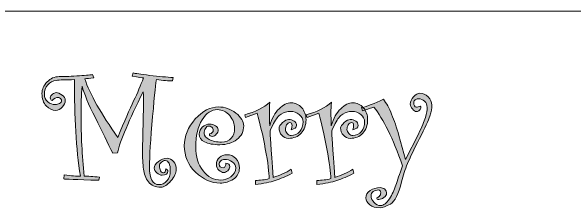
# Model space of a CAD drawing. Header units: inches. Extents: x 10.2 to 21.4, y -9 to 4.2.
# Drawn here: x 13.29 to 16.423, y 3.054 to 4.17 of the extents above; entities that cross this region are included whole.
import ezdxf

# ---------------------------------------------------------------- set-up
doc = ezdxf.new("R2010")
doc.units = ezdxf.units.IN
doc.header["$MEASUREMENT"] = 0
doc.layers.add('Ebene 1', color=7, linetype='Continuous')
doc.layers.add('Ebene 2', color=7, linetype='Continuous')

# ---------------------------------------------------------------- blocks, each defined once
blk = doc.blocks.new('block 4')
at = {"layer": 'Ebene 2', "true_color": 0xffffff}
h = blk.add_hatch(color=7, dxfattribs=at)
h.dxf.hatch_style = 2
edge = h.paths.add_edge_path()
edge.add_spline(control_points=[(14.1484, 3.2934), (14.1562, 3.2907), (14.1602, 3.2861), (14.1602, 3.2798), (14.1602, 3.265), (14.1498, 3.2577), (14.129, 3.2577), (14.1196, 3.2577), (14.11, 3.2619), (14.1, 3.2703), (14.0901, 3.2788), (14.0851, 3.2875), (14.0851, 3.2965), (14.0851, 3.3098), (14.0926, 3.3223), (14.1077, 3.3341), (14.1228, 3.3458), (14.1391, 3.3517), (14.1565, 3.3517), (14.1698, 3.3517), (14.1816, 3.3459), (14.192, 3.3343), (14.2024, 3.3227), (14.2076, 3.3078), (14.2076, 3.2898), (14.2076, 3.2699), (14.1975, 3.2485), (14.1773, 3.2256), (14.1571, 3.2027), (14.1388, 3.1912), (14.1222, 3.1912), (14.0905, 3.1912), (14.0672, 3.2011), (14.0523, 3.2208), (14.0374, 3.2405), (14.0282, 3.2642), (14.0247, 3.2918), (14.0213, 3.3194), (14.0195, 3.3552), (14.0195, 3.3992), (14.0195, 3.3992), (14.0254, 3.6456), (14.0254, 3.6456), (14.0254, 3.6703), (14.0247, 3.6958), (14.0232, 3.722), (13.9439, 3.5641), (13.8961, 3.4504), (13.8798, 3.3811), (13.8798, 3.3811), (13.8536, 3.3793), (13.8536, 3.3793), (13.8277, 3.4363), (13.7956, 3.5023), (13.7573, 3.5773), (13.719, 3.6524), (13.6944, 3.7107), (13.6836, 3.7523), (13.6797, 3.7047), (13.6777, 3.6492), (13.6777, 3.5859), (13.6777, 3.4813), (13.6833, 3.3701), (13.6944, 3.2522), (13.7158, 3.2522), (13.7443, 3.2504), (13.7799, 3.2468), (13.7799, 3.2468), (13.7767, 3.2292), (13.7767, 3.2292), (13.6501, 3.2331), (13.585, 3.2355), (13.5814, 3.2364), (13.5814, 3.2364), (13.5832, 3.259), (13.5832, 3.259), (13.623, 3.2536), (13.6533, 3.2513), (13.6741, 3.2522), (13.6503, 3.4038), (13.6394, 3.5829), (13.6415, 3.7894), (13.5923, 3.7894), (13.5582, 3.788), (13.5393, 3.7853), (13.5204, 3.7826), (13.5048, 3.7745), (13.4924, 3.7609), (13.48, 3.7473), (13.4738, 3.7294), (13.4738, 3.7071), (13.4738, 3.6905), (13.4801, 3.677), (13.4926, 3.6664), (13.5052, 3.6558), (13.5191, 3.6506), (13.5342, 3.6506), (13.543, 3.6506), (13.5511, 3.6528), (13.5585, 3.6574), (13.5659, 3.6619), (13.5696, 3.667), (13.5696, 3.6727), (13.5696, 3.676), (13.5677, 3.6798), (13.5637, 3.684), (13.5598, 3.6883), (13.5564, 3.6904), (13.5537, 3.6904), (13.5391, 3.6904), (13.5267, 3.6845), (13.5164, 3.6727), (13.51, 3.677), (13.5068, 3.6819), (13.5068, 3.6877), (13.5068, 3.6955), (13.5107, 3.7024), (13.5184, 3.7082), (13.5261, 3.7141), (13.5329, 3.717), (13.5386, 3.717), (13.5492, 3.717), (13.5604, 3.7126), (13.5723, 3.7037), (13.5841, 3.6948), (13.59, 3.6851), (13.59, 3.6745), (13.59, 3.6604), (13.5845, 3.6474), (13.5735, 3.6357), (13.5625, 3.6239), (13.5507, 3.618), (13.538, 3.618), (13.5178, 3.618), (13.4998, 3.6265), (13.484, 3.6433), (13.4681, 3.6602), (13.4602, 3.6833), (13.4602, 3.7125), (13.4602, 3.7354), (13.4697, 3.7568), (13.4887, 3.7765), (13.5077, 3.7962), (13.53, 3.8061), (13.5556, 3.8061), (13.5779, 3.8061), (13.6105, 3.8074), (13.6533, 3.81), (13.6961, 3.8125), (13.7256, 3.8153), (13.7419, 3.8183), (13.7419, 3.8183), (13.7483, 3.7989), (13.7483, 3.7989), (13.7259, 3.7962), (13.7092, 3.7948), (13.6981, 3.7948), (13.7273, 3.7083), (13.7888, 3.5993), (13.8825, 3.4679), (13.919, 3.5586), (13.9482, 3.6263), (13.97, 3.6709), (13.9919, 3.7155), (14.0099, 3.7582), (14.0241, 3.7989), (14.0195, 3.8001), (13.9989, 3.8034), (13.9621, 3.8088), (13.9621, 3.8088), (13.9675, 3.8274), (13.9675, 3.8274), (13.9778, 3.824), (14.0086, 3.8193), (14.06, 3.8131), (14.1114, 3.8069), (14.155, 3.8031), (14.1909, 3.8016), (14.1909, 3.8016), (14.1864, 3.7822), (14.1864, 3.7822), (14.1638, 3.7822), (14.1338, 3.7849), (14.0964, 3.7903), (14.094, 3.7797), (14.0871, 3.7109), (14.0756, 3.5837), (14.0642, 3.4566), (14.0584, 3.363), (14.0584, 3.303), (14.0584, 3.2375), (14.0761, 3.2048), (14.1113, 3.2048), (14.1285, 3.2048), (14.1433, 3.2119), (14.1556, 3.2262), (14.168, 3.2405), (14.1742, 3.2584), (14.1742, 3.2798), (14.1742, 3.3193), (14.1647, 3.339), (14.1457, 3.339), (14.1391, 3.339), (14.132, 3.336), (14.1244, 3.3298), (14.1169, 3.3236), (14.1131, 3.3167), (14.1131, 3.3092), (14.1131, 3.2993), (14.1155, 3.2903), (14.1204, 3.2823), (14.1252, 3.2743), (14.1305, 3.2703), (14.1362, 3.2703), (14.1443, 3.2703), (14.1484, 3.278), (14.1484, 3.2934)], knot_values=[0, 0, 0, 0, 1, 1, 1, 2, 2, 2, 3, 3, 3, 4, 4, 4, 5, 5, 5, 6, 6, 6, 7, 7, 7, 8, 8, 8, 9, 9, 9, 10, 10, 10, 11, 11, 11, 12, 12, 12, 13, 13, 13, 14, 14, 14, 15, 15, 15, 16, 16, 16, 17, 17, 17, 18, 18, 18, 19, 19, 19, 20, 20, 20, 21, 21, 21, 22, 22, 22, 23, 23, 23, 24, 24, 24, 25, 25, 25, 26, 26, 26, 27, 27, 27, 28, 28, 28, 29, 29, 29, 30, 30, 30, 31, 31, 31, 32, 32, 32, 33, 33, 33, 34, 34, 34, 35, 35, 35, 36, 36, 36, 37, 37, 37, 38, 38, 38, 39, 39, 39, 40, 40, 40, 41, 41, 41, 42, 42, 42, 43, 43, 43, 44, 44, 44, 45, 45, 45, 46, 46, 46, 47, 47, 47, 48, 48, 48, 49, 49, 49, 50, 50, 50, 51, 51, 51, 52, 52, 52, 53, 53, 53, 54, 54, 54, 55, 55, 55, 56, 56, 56, 57, 57, 57, 58, 58, 58, 59, 59, 59, 60, 60, 60, 61, 61, 61, 62, 62, 62, 63, 63, 63, 64, 64, 64, 65, 65, 65, 66, 66, 66, 67, 67, 67, 68, 68, 68, 69, 69, 69, 70, 70, 70, 71, 71, 71, 72, 72, 72, 72], degree=3, periodic=1)
h = blk.add_hatch(color=7, dxfattribs=at)
h.dxf.hatch_style = 2
edge = h.paths.add_edge_path()
edge.add_spline(control_points=[(15.5646, 3.6424), (15.5664, 3.6397), (15.5673, 3.637), (15.5673, 3.6343), (15.5673, 3.6289), (15.5646, 3.6237), (15.5594, 3.6189), (15.5541, 3.6141), (15.5493, 3.6117), (15.5451, 3.6117), (15.5361, 3.6117), (15.5278, 3.6165), (15.5203, 3.6262), (15.5127, 3.6358), (15.5089, 3.6448), (15.5089, 3.6533), (15.5089, 3.6672), (15.515, 3.6808), (15.527, 3.6942), (15.5391, 3.7076), (15.5507, 3.7143), (15.5618, 3.7143), (15.5787, 3.7143), (15.5941, 3.7073), (15.608, 3.6933), (15.6218, 3.6793), (15.6288, 3.6641), (15.6288, 3.6479), (15.6288, 3.631), (15.6249, 3.6106), (15.6172, 3.5866), (15.6095, 3.5626), (15.5904, 3.5208), (15.5599, 3.4611), (15.5294, 3.4014), (15.5073, 3.355), (15.4934, 3.3219), (15.4795, 3.2887), (15.4685, 3.2551), (15.4603, 3.221), (15.4437, 3.152), (15.4231, 3.1106), (15.3983, 3.0969), (15.3736, 3.0832), (15.3542, 3.0763), (15.3404, 3.0763), (15.3168, 3.0763), (15.2978, 3.0818), (15.2833, 3.0926), (15.2689, 3.1035), (15.2616, 3.1163), (15.2616, 3.1311), (15.2616, 3.1467), (15.2697, 3.1602), (15.286, 3.1715), (15.3023, 3.1828), (15.321, 3.1885), (15.3421, 3.1885), (15.3511, 3.1885), (15.3593, 3.1853), (15.3665, 3.179), (15.3738, 3.1727), (15.3774, 3.1647), (15.3774, 3.155), (15.3774, 3.1472), (15.3724, 3.1398), (15.3624, 3.1329), (15.3525, 3.1259), (15.343, 3.1225), (15.334, 3.1225), (15.3264, 3.1225), (15.3227, 3.1256), (15.3227, 3.132), (15.3263, 3.132), (15.3308, 3.1345), (15.3362, 3.1396), (15.3416, 3.1448), (15.3444, 3.1511), (15.3444, 3.1586), (15.3444, 3.1698), (15.3404, 3.1754), (15.3326, 3.1754), (15.3205, 3.1754), (15.3106, 3.1724), (15.3028, 3.1666), (15.2949, 3.1607), (15.291, 3.1526), (15.291, 3.1424), (15.291, 3.1288), (15.2964, 3.1164), (15.3073, 3.1053), (15.3182, 3.0941), (15.3307, 3.0885), (15.3449, 3.0885), (15.3603, 3.0885), (15.3761, 3.1009), (15.3924, 3.1256), (15.4087, 3.1503), (15.4207, 3.1757), (15.4284, 3.2016), (15.4361, 3.2275), (15.4487, 3.2635), (15.4662, 3.3097), (15.4116, 3.4632), (15.3584, 3.572), (15.3068, 3.6361), (15.2933, 3.6325), (15.272, 3.6257), (15.2431, 3.6158), (15.2431, 3.6158), (15.2381, 3.6339), (15.2381, 3.6339), (15.2692, 3.6408), (15.3097, 3.6562), (15.3597, 3.68), (15.376, 3.6589), (15.3912, 3.6311), (15.4052, 3.5965), (15.4193, 3.562), (15.4327, 3.5225), (15.4453, 3.4779), (15.4453, 3.4779), (15.4829, 3.3449), (15.4829, 3.3449), (15.4829, 3.3449), (15.5536, 3.4867), (15.5536, 3.4867), (15.5732, 3.5261), (15.5863, 3.5569), (15.5928, 3.579), (15.5993, 3.6012), (15.6025, 3.6196), (15.6025, 3.6344), (15.6025, 3.6488), (15.5979, 3.6605), (15.5887, 3.6694), (15.5795, 3.6782), (15.5676, 3.6827), (15.5528, 3.6827), (15.5459, 3.6827), (15.5401, 3.6808), (15.5354, 3.6771), (15.5307, 3.6734), (15.5284, 3.6688), (15.5284, 3.6634), (15.5284, 3.6455), (15.5334, 3.6366), (15.5433, 3.6366), (15.549, 3.6366), (15.5561, 3.6385), (15.5646, 3.6424)], knot_values=[0, 0, 0, 0, 1, 1, 1, 2, 2, 2, 3, 3, 3, 4, 4, 4, 5, 5, 5, 6, 6, 6, 7, 7, 7, 8, 8, 8, 9, 9, 9, 10, 10, 10, 11, 11, 11, 12, 12, 12, 13, 13, 13, 14, 14, 14, 15, 15, 15, 16, 16, 16, 17, 17, 17, 18, 18, 18, 19, 19, 19, 20, 20, 20, 21, 21, 21, 22, 22, 22, 23, 23, 23, 24, 24, 24, 25, 25, 25, 26, 26, 26, 27, 27, 27, 28, 28, 28, 29, 29, 29, 30, 30, 30, 31, 31, 31, 32, 32, 32, 33, 33, 33, 34, 34, 34, 35, 35, 35, 36, 36, 36, 37, 37, 37, 38, 38, 38, 39, 39, 39, 40, 40, 40, 41, 41, 41, 42, 42, 42, 43, 43, 43, 44, 44, 44, 45, 45, 45, 46, 46, 46, 47, 47, 47, 48, 48, 48, 49, 49, 49, 50, 50, 50, 50], degree=3, periodic=1)
h = blk.add_hatch(color=7, dxfattribs=at)
h.dxf.hatch_style = 2
edge = h.paths.add_edge_path()
edge.add_spline(control_points=[(14.4835, 3.3246), (14.4976, 3.3246), (14.5047, 3.3178), (14.5047, 3.3042), (14.5047, 3.2955), (14.5009, 3.288), (14.4932, 3.2818), (14.4855, 3.2757), (14.4782, 3.2726), (14.4712, 3.2726), (14.4625, 3.2726), (14.4535, 3.2768), (14.4443, 3.2852), (14.4351, 3.2937), (14.4306, 3.3041), (14.4306, 3.3164), (14.4306, 3.3336), (14.4361, 3.3471), (14.4473, 3.3569), (14.4584, 3.3667), (14.4723, 3.3716), (14.4889, 3.3716), (14.5088, 3.3716), (14.5253, 3.3646), (14.5386, 3.3506), (14.5519, 3.3366), (14.5585, 3.3187), (14.5585, 3.297), (14.5585, 3.2714), (14.5473, 3.251), (14.5248, 3.236), (14.5024, 3.2209), (14.4777, 3.2133), (14.4509, 3.2133), (14.4021, 3.2133), (14.3567, 3.2336), (14.3148, 3.2742), (14.2729, 3.3147), (14.252, 3.3639), (14.252, 3.4218), (14.252, 3.4763), (14.2723, 3.5259), (14.313, 3.5705), (14.3537, 3.6152), (14.3969, 3.6375), (14.4428, 3.6375), (14.4771, 3.6375), (14.509, 3.6261), (14.5384, 3.6033), (14.5678, 3.5806), (14.5825, 3.5568), (14.5825, 3.5321), (14.5825, 3.5014), (14.5699, 3.4762), (14.5447, 3.4566), (14.5195, 3.437), (14.488, 3.4272), (14.45, 3.4272), (14.4132, 3.4272), (14.3849, 3.4323), (14.365, 3.4426), (14.3451, 3.4528), (14.3352, 3.4671), (14.3352, 3.4855), (14.3352, 3.5021), (14.3413, 3.5157), (14.3537, 3.5262), (14.366, 3.5368), (14.379, 3.5421), (14.3926, 3.5421), (14.4046, 3.5421), (14.4156, 3.539), (14.4253, 3.5328), (14.4351, 3.5266), (14.44, 3.5193), (14.44, 3.5109), (14.44, 3.5018), (14.4367, 3.4934), (14.4299, 3.4855), (14.4231, 3.4777), (14.4165, 3.4738), (14.4102, 3.4738), (14.3978, 3.4738), (14.3917, 3.4781), (14.3917, 3.4869), (14.4058, 3.4908), (14.4129, 3.4975), (14.4129, 3.507), (14.4129, 3.5145), (14.4102, 3.5204), (14.4048, 3.5247), (14.3994, 3.529), (14.3929, 3.5312), (14.3853, 3.5312), (14.3799, 3.5312), (14.3748, 3.5268), (14.37, 3.5179), (14.3651, 3.509), (14.3627, 3.4999), (14.3627, 3.4905), (14.3627, 3.4772), (14.3722, 3.4659), (14.391, 3.4564), (14.4098, 3.4469), (14.4327, 3.4421), (14.4595, 3.4421), (14.4824, 3.4421), (14.5002, 3.4491), (14.5128, 3.4629), (14.5255, 3.4768), (14.5318, 3.4955), (14.5318, 3.519), (14.5318, 3.5434), (14.5226, 3.5668), (14.5043, 3.5891), (14.4859, 3.6114), (14.4633, 3.6225), (14.4364, 3.6225), (14.403, 3.6225), (14.3745, 3.6038), (14.351, 3.5663), (14.3275, 3.5287), (14.3157, 3.4779), (14.3157, 3.4136), (14.3157, 3.3606), (14.3292, 3.3167), (14.3562, 3.2821), (14.3832, 3.2474), (14.4164, 3.2301), (14.4559, 3.2301), (14.4743, 3.2301), (14.4926, 3.2365), (14.5108, 3.2493), (14.529, 3.2621), (14.5382, 3.2783), (14.5382, 3.2979), (14.5382, 3.3112), (14.5317, 3.3225), (14.5187, 3.3318), (14.5058, 3.3412), (14.4916, 3.3458), (14.4762, 3.3458), (14.4678, 3.3458), (14.4605, 3.3431), (14.4545, 3.3376), (14.4485, 3.3321), (14.4455, 3.3256), (14.4455, 3.318), (14.4455, 3.3049), (14.4532, 3.2984), (14.4685, 3.2984), (14.473, 3.2984), (14.4767, 3.3012), (14.4794, 3.3069), (14.4821, 3.3125), (14.4835, 3.3184), (14.4835, 3.3246)], knot_values=[0, 0, 0, 0, 1, 1, 1, 2, 2, 2, 3, 3, 3, 4, 4, 4, 5, 5, 5, 6, 6, 6, 7, 7, 7, 8, 8, 8, 9, 9, 9, 10, 10, 10, 11, 11, 11, 12, 12, 12, 13, 13, 13, 14, 14, 14, 15, 15, 15, 16, 16, 16, 17, 17, 17, 18, 18, 18, 19, 19, 19, 20, 20, 20, 21, 21, 21, 22, 22, 22, 23, 23, 23, 24, 24, 24, 25, 25, 25, 26, 26, 26, 27, 27, 27, 28, 28, 28, 29, 29, 29, 30, 30, 30, 31, 31, 31, 32, 32, 32, 33, 33, 33, 34, 34, 34, 35, 35, 35, 36, 36, 36, 37, 37, 37, 38, 38, 38, 39, 39, 39, 40, 40, 40, 41, 41, 41, 42, 42, 42, 43, 43, 43, 44, 44, 44, 45, 45, 45, 46, 46, 46, 47, 47, 47, 48, 48, 48, 49, 49, 49, 50, 50, 50, 51, 51, 51, 52, 52, 52, 52], degree=3, periodic=1)
h = blk.add_hatch(color=7, dxfattribs=at)
h.dxf.hatch_style = 2
edge = h.paths.add_edge_path()
edge.add_spline(control_points=[(14.7267, 3.5321), (14.7391, 3.5737), (14.7565, 3.6055), (14.7789, 3.6275), (14.8014, 3.6495), (14.8242, 3.6605), (14.8474, 3.6605), (14.8697, 3.6605), (14.8889, 3.6514), (14.9049, 3.6332), (14.9208, 3.6149), (14.9288, 3.5927), (14.9288, 3.5665), (14.9288, 3.5357), (14.9198, 3.5107), (14.9017, 3.4914), (14.8836, 3.4721), (14.8602, 3.4625), (14.8316, 3.4625), (14.8168, 3.4625), (14.8043, 3.4682), (14.7941, 3.4797), (14.7838, 3.4911), (14.7787, 3.5048), (14.7787, 3.5208), (14.7787, 3.5286), (14.7854, 3.5384), (14.7988, 3.55), (14.8122, 3.5616), (14.8232, 3.5674), (14.8316, 3.5674), (14.8437, 3.5674), (14.8541, 3.5645), (14.8628, 3.5588), (14.8716, 3.5531), (14.8759, 3.5451), (14.8759, 3.5348), (14.8759, 3.5234), (14.8658, 3.5154), (14.8456, 3.5109), (14.8492, 3.5199), (14.8511, 3.5273), (14.8511, 3.533), (14.8511, 3.5448), (14.847, 3.5507), (14.8389, 3.5507), (14.8319, 3.5507), (14.826, 3.5464), (14.8212, 3.538), (14.8164, 3.5295), (14.814, 3.5211), (14.814, 3.5127), (14.814, 3.5048), (14.8174, 3.4971), (14.8242, 3.4896), (14.8309, 3.4821), (14.8381, 3.4783), (14.8456, 3.4783), (14.8661, 3.4783), (14.8823, 3.4856), (14.8942, 3.5002), (14.9061, 3.5149), (14.9121, 3.5332), (14.9121, 3.5552), (14.9121, 3.5708), (14.905, 3.5843), (14.8908, 3.5956), (14.8767, 3.6069), (14.8606, 3.6126), (14.8425, 3.6126), (14.8238, 3.6126), (14.8067, 3.6077), (14.7914, 3.5979), (14.776, 3.5881), (14.7618, 3.5707), (14.7486, 3.5457), (14.7355, 3.5207), (14.729, 3.505), (14.729, 3.4987), (14.729, 3.4938), (14.7347, 3.4093), (14.7462, 3.245), (14.7829, 3.2561), (14.8164, 3.2712), (14.8465, 3.2902), (14.8465, 3.2902), (14.852, 3.2681), (14.852, 3.2681), (14.8182, 3.2512), (14.7869, 3.2379), (14.7579, 3.2283), (14.729, 3.2186), (14.692, 3.2109), (14.6471, 3.2052), (14.6471, 3.2052), (14.6471, 3.2283), (14.6471, 3.2283), (14.6737, 3.2283), (14.6993, 3.2317), (14.724, 3.2387), (14.724, 3.2706), (14.7168, 3.3258), (14.7025, 3.4042), (14.6882, 3.4825), (14.6729, 3.5485), (14.6566, 3.6022), (14.6566, 3.6022), (14.5924, 3.5791), (14.5924, 3.5791), (14.5924, 3.5791), (14.5879, 3.5941), (14.5879, 3.5941), (14.6464, 3.6091), (14.693, 3.6326), (14.7276, 3.6646), (14.7258, 3.639), (14.7249, 3.6213), (14.7249, 3.6117), (14.7249, 3.5852), (14.7255, 3.5586), (14.7267, 3.5321)], knot_values=[0, 0, 0, 0, 1, 1, 1, 2, 2, 2, 3, 3, 3, 4, 4, 4, 5, 5, 5, 6, 6, 6, 7, 7, 7, 8, 8, 8, 9, 9, 9, 10, 10, 10, 11, 11, 11, 12, 12, 12, 13, 13, 13, 14, 14, 14, 15, 15, 15, 16, 16, 16, 17, 17, 17, 18, 18, 18, 19, 19, 19, 20, 20, 20, 21, 21, 21, 22, 22, 22, 23, 23, 23, 24, 24, 24, 25, 25, 25, 26, 26, 26, 27, 27, 27, 28, 28, 28, 29, 29, 29, 30, 30, 30, 31, 31, 31, 32, 32, 32, 33, 33, 33, 34, 34, 34, 35, 35, 35, 36, 36, 36, 37, 37, 37, 38, 38, 38, 39, 39, 39, 40, 40, 40, 40], degree=3, periodic=1)
h = blk.add_hatch(color=7, dxfattribs=at)
h.dxf.hatch_style = 2
edge = h.paths.add_edge_path()
edge.add_spline(control_points=[(15.0694, 3.5321), (15.0818, 3.5737), (15.0992, 3.6055), (15.1217, 3.6275), (15.1441, 3.6495), (15.167, 3.6605), (15.1902, 3.6605), (15.2125, 3.6605), (15.2316, 3.6514), (15.2476, 3.6332), (15.2636, 3.6149), (15.2716, 3.5927), (15.2716, 3.5665), (15.2716, 3.5357), (15.2625, 3.5107), (15.2444, 3.4914), (15.2263, 3.4721), (15.203, 3.4625), (15.1743, 3.4625), (15.1596, 3.4625), (15.1471, 3.4682), (15.1368, 3.4797), (15.1266, 3.4911), (15.1214, 3.5048), (15.1214, 3.5208), (15.1214, 3.5286), (15.1281, 3.5384), (15.1416, 3.55), (15.155, 3.5616), (15.1659, 3.5674), (15.1743, 3.5674), (15.1864, 3.5674), (15.1968, 3.5645), (15.2055, 3.5588), (15.2143, 3.5531), (15.2187, 3.5451), (15.2187, 3.5348), (15.2187, 3.5234), (15.2086, 3.5154), (15.1884, 3.5109), (15.192, 3.5199), (15.1938, 3.5273), (15.1938, 3.533), (15.1938, 3.5448), (15.1897, 3.5507), (15.1816, 3.5507), (15.1746, 3.5507), (15.1688, 3.5464), (15.1639, 3.538), (15.1591, 3.5295), (15.1567, 3.5211), (15.1567, 3.5127), (15.1567, 3.5048), (15.1601, 3.4971), (15.1669, 3.4896), (15.1737, 3.4821), (15.1808, 3.4783), (15.1884, 3.4783), (15.2089, 3.4783), (15.2251, 3.4856), (15.237, 3.5002), (15.2489, 3.5149), (15.2548, 3.5332), (15.2548, 3.5552), (15.2548, 3.5708), (15.2477, 3.5843), (15.2336, 3.5956), (15.2194, 3.6069), (15.2033, 3.6126), (15.1852, 3.6126), (15.1665, 3.6126), (15.1495, 3.6077), (15.1341, 3.5979), (15.1187, 3.5881), (15.1045, 3.5707), (15.0914, 3.5457), (15.0783, 3.5207), (15.0717, 3.505), (15.0717, 3.4987), (15.0717, 3.4938), (15.0774, 3.4093), (15.0889, 3.245), (15.1257, 3.2561), (15.1591, 3.2712), (15.1893, 3.2902), (15.1893, 3.2902), (15.1947, 3.2681), (15.1947, 3.2681), (15.1609, 3.2512), (15.1296, 3.2379), (15.1006, 3.2283), (15.0717, 3.2186), (15.0348, 3.2109), (14.9899, 3.2052), (14.9899, 3.2052), (14.9899, 3.2283), (14.9899, 3.2283), (15.0164, 3.2283), (15.042, 3.2317), (15.0667, 3.2387), (15.0667, 3.2706), (15.0596, 3.3258), (15.0453, 3.4042), (15.0309, 3.4825), (15.0156, 3.5485), (14.9994, 3.6022), (14.9994, 3.6022), (14.9352, 3.5791), (14.9352, 3.5791), (14.9352, 3.5791), (14.9306, 3.5941), (14.9306, 3.5941), (14.9891, 3.6091), (15.0357, 3.6326), (15.0704, 3.6646), (15.0685, 3.639), (15.0676, 3.6213), (15.0676, 3.6117), (15.0676, 3.5852), (15.0682, 3.5586), (15.0694, 3.5321)], knot_values=[0, 0, 0, 0, 1, 1, 1, 2, 2, 2, 3, 3, 3, 4, 4, 4, 5, 5, 5, 6, 6, 6, 7, 7, 7, 8, 8, 8, 9, 9, 9, 10, 10, 10, 11, 11, 11, 12, 12, 12, 13, 13, 13, 14, 14, 14, 15, 15, 15, 16, 16, 16, 17, 17, 17, 18, 18, 18, 19, 19, 19, 20, 20, 20, 21, 21, 21, 22, 22, 22, 23, 23, 23, 24, 24, 24, 25, 25, 25, 26, 26, 26, 27, 27, 27, 28, 28, 28, 29, 29, 29, 30, 30, 30, 31, 31, 31, 32, 32, 32, 33, 33, 33, 34, 34, 34, 35, 35, 35, 36, 36, 36, 37, 37, 37, 38, 38, 38, 39, 39, 39, 40, 40, 40, 40], degree=3, periodic=1)
at = {"layer": 'Ebene 2', "lineweight": 0}
for points, knots in [([(14.1484, 3.2934), (14.1562, 3.2907), (14.1602, 3.2861), (14.1602, 3.2798), (14.1602, 3.265), (14.1498, 3.2577), (14.129, 3.2577), (14.1196, 3.2577), (14.11, 3.2619), (14.1, 3.2703), (14.0901, 3.2788), (14.0851, 3.2875), (14.0851, 3.2965), (14.0851, 3.3098), (14.0926, 3.3223), (14.1077, 3.3341), (14.1228, 3.3458), (14.1391, 3.3517), (14.1565, 3.3517), (14.1698, 3.3517), (14.1816, 3.3459), (14.192, 3.3343), (14.2024, 3.3227), (14.2076, 3.3078), (14.2076, 3.2898), (14.2076, 3.2699), (14.1975, 3.2485), (14.1773, 3.2256), (14.1571, 3.2027), (14.1388, 3.1912), (14.1222, 3.1912), (14.0905, 3.1912), (14.0672, 3.2011), (14.0523, 3.2208), (14.0374, 3.2405), (14.0282, 3.2642), (14.0247, 3.2918), (14.0213, 3.3194), (14.0195, 3.3552), (14.0195, 3.3992), (14.0195, 3.3992), (14.0254, 3.6456), (14.0254, 3.6456), (14.0254, 3.6703), (14.0247, 3.6958), (14.0232, 3.722), (13.9439, 3.5641), (13.8961, 3.4504), (13.8798, 3.3811), (13.8798, 3.3811), (13.8536, 3.3793), (13.8536, 3.3793), (13.8277, 3.4363), (13.7956, 3.5023), (13.7573, 3.5773), (13.719, 3.6524), (13.6944, 3.7107), (13.6836, 3.7523), (13.6797, 3.7047), (13.6777, 3.6492), (13.6777, 3.5859), (13.6777, 3.4813), (13.6833, 3.3701), (13.6944, 3.2522), (13.7158, 3.2522), (13.7443, 3.2504), (13.7799, 3.2468), (13.7799, 3.2468), (13.7767, 3.2292), (13.7767, 3.2292), (13.6501, 3.2331), (13.585, 3.2355), (13.5814, 3.2364), (13.5814, 3.2364), (13.5832, 3.259), (13.5832, 3.259), (13.623, 3.2536), (13.6533, 3.2513), (13.6741, 3.2522), (13.6503, 3.4038), (13.6394, 3.5829), (13.6415, 3.7894), (13.5923, 3.7894), (13.5582, 3.788), (13.5393, 3.7853), (13.5204, 3.7826), (13.5048, 3.7745), (13.4924, 3.7609), (13.48, 3.7473), (13.4738, 3.7294), (13.4738, 3.7071), (13.4738, 3.6905), (13.4801, 3.677), (13.4926, 3.6664), (13.5052, 3.6558), (13.5191, 3.6506), (13.5342, 3.6506), (13.543, 3.6506), (13.5511, 3.6528), (13.5585, 3.6574), (13.5659, 3.6619), (13.5696, 3.667), (13.5696, 3.6727), (13.5696, 3.676), (13.5677, 3.6798), (13.5637, 3.684), (13.5598, 3.6883), (13.5564, 3.6904), (13.5537, 3.6904), (13.5391, 3.6904), (13.5267, 3.6845), (13.5164, 3.6727), (13.51, 3.677), (13.5068, 3.6819), (13.5068, 3.6877), (13.5068, 3.6955), (13.5107, 3.7024), (13.5184, 3.7082), (13.5261, 3.7141), (13.5329, 3.717), (13.5386, 3.717), (13.5492, 3.717), (13.5604, 3.7126), (13.5723, 3.7037), (13.5841, 3.6948), (13.59, 3.6851), (13.59, 3.6745), (13.59, 3.6604), (13.5845, 3.6474), (13.5735, 3.6357), (13.5625, 3.6239), (13.5507, 3.618), (13.538, 3.618), (13.5178, 3.618), (13.4998, 3.6265), (13.484, 3.6433), (13.4681, 3.6602), (13.4602, 3.6833), (13.4602, 3.7125), (13.4602, 3.7354), (13.4697, 3.7568), (13.4887, 3.7765), (13.5077, 3.7962), (13.53, 3.8061), (13.5556, 3.8061), (13.5779, 3.8061), (13.6105, 3.8074), (13.6533, 3.81), (13.6961, 3.8125), (13.7256, 3.8153), (13.7419, 3.8183), (13.7419, 3.8183), (13.7483, 3.7989), (13.7483, 3.7989), (13.7259, 3.7962), (13.7092, 3.7948), (13.6981, 3.7948), (13.7273, 3.7083), (13.7888, 3.5993), (13.8825, 3.4679), (13.919, 3.5586), (13.9482, 3.6263), (13.97, 3.6709), (13.9919, 3.7155), (14.0099, 3.7582), (14.0241, 3.7989), (14.0195, 3.8001), (13.9989, 3.8034), (13.9621, 3.8088), (13.9621, 3.8088), (13.9675, 3.8274), (13.9675, 3.8274), (13.9778, 3.824), (14.0086, 3.8193), (14.06, 3.8131), (14.1114, 3.8069), (14.155, 3.8031), (14.1909, 3.8016), (14.1909, 3.8016), (14.1864, 3.7822), (14.1864, 3.7822), (14.1638, 3.7822), (14.1338, 3.7849), (14.0964, 3.7903), (14.094, 3.7797), (14.0871, 3.7109), (14.0756, 3.5837), (14.0642, 3.4566), (14.0584, 3.363), (14.0584, 3.303), (14.0584, 3.2375), (14.0761, 3.2048), (14.1113, 3.2048), (14.1285, 3.2048), (14.1433, 3.2119), (14.1556, 3.2262), (14.168, 3.2405), (14.1742, 3.2584), (14.1742, 3.2798), (14.1742, 3.3193), (14.1647, 3.339), (14.1457, 3.339), (14.1391, 3.339), (14.132, 3.336), (14.1244, 3.3298), (14.1169, 3.3236), (14.1131, 3.3167), (14.1131, 3.3092), (14.1131, 3.2993), (14.1155, 3.2903), (14.1204, 3.2823), (14.1252, 3.2743), (14.1305, 3.2703), (14.1362, 3.2703), (14.1443, 3.2703), (14.1484, 3.278), (14.1484, 3.2934)], [0, 0, 0, 0, 1, 1, 1, 2, 2, 2, 3, 3, 3, 4, 4, 4, 5, 5, 5, 6, 6, 6, 7, 7, 7, 8, 8, 8, 9, 9, 9, 10, 10, 10, 11, 11, 11, 12, 12, 12, 13, 13, 13, 14, 14, 14, 15, 15, 15, 16, 16, 16, 17, 17, 17, 18, 18, 18, 19, 19, 19, 20, 20, 20, 21, 21, 21, 22, 22, 22, 23, 23, 23, 24, 24, 24, 25, 25, 25, 26, 26, 26, 27, 27, 27, 28, 28, 28, 29, 29, 29, 30, 30, 30, 31, 31, 31, 32, 32, 32, 33, 33, 33, 34, 34, 34, 35, 35, 35, 36, 36, 36, 37, 37, 37, 38, 38, 38, 39, 39, 39, 40, 40, 40, 41, 41, 41, 42, 42, 42, 43, 43, 43, 44, 44, 44, 45, 45, 45, 46, 46, 46, 47, 47, 47, 48, 48, 48, 49, 49, 49, 50, 50, 50, 51, 51, 51, 52, 52, 52, 53, 53, 53, 54, 54, 54, 55, 55, 55, 56, 56, 56, 57, 57, 57, 58, 58, 58, 59, 59, 59, 60, 60, 60, 61, 61, 61, 62, 62, 62, 63, 63, 63, 64, 64, 64, 65, 65, 65, 66, 66, 66, 67, 67, 67, 68, 68, 68, 69, 69, 69, 70, 70, 70, 71, 71, 71, 72, 72, 72, 72]), ([(15.5646, 3.6424), (15.5664, 3.6397), (15.5673, 3.637), (15.5673, 3.6343), (15.5673, 3.6289), (15.5646, 3.6237), (15.5594, 3.6189), (15.5541, 3.6141), (15.5493, 3.6117), (15.5451, 3.6117), (15.5361, 3.6117), (15.5278, 3.6165), (15.5203, 3.6262), (15.5127, 3.6358), (15.5089, 3.6448), (15.5089, 3.6533), (15.5089, 3.6672), (15.515, 3.6808), (15.527, 3.6942), (15.5391, 3.7076), (15.5507, 3.7143), (15.5618, 3.7143), (15.5787, 3.7143), (15.5941, 3.7073), (15.608, 3.6933), (15.6218, 3.6793), (15.6288, 3.6641), (15.6288, 3.6479), (15.6288, 3.631), (15.6249, 3.6106), (15.6172, 3.5866), (15.6095, 3.5626), (15.5904, 3.5208), (15.5599, 3.4611), (15.5294, 3.4014), (15.5073, 3.355), (15.4934, 3.3219), (15.4795, 3.2887), (15.4685, 3.2551), (15.4603, 3.221), (15.4437, 3.152), (15.4231, 3.1106), (15.3983, 3.0969), (15.3736, 3.0832), (15.3542, 3.0763), (15.3404, 3.0763), (15.3168, 3.0763), (15.2978, 3.0818), (15.2833, 3.0926), (15.2689, 3.1035), (15.2616, 3.1163), (15.2616, 3.1311), (15.2616, 3.1467), (15.2697, 3.1602), (15.286, 3.1715), (15.3023, 3.1828), (15.321, 3.1885), (15.3421, 3.1885), (15.3511, 3.1885), (15.3593, 3.1853), (15.3665, 3.179), (15.3738, 3.1727), (15.3774, 3.1647), (15.3774, 3.155), (15.3774, 3.1472), (15.3724, 3.1398), (15.3624, 3.1329), (15.3525, 3.1259), (15.343, 3.1225), (15.334, 3.1225), (15.3264, 3.1225), (15.3227, 3.1256), (15.3227, 3.132), (15.3263, 3.132), (15.3308, 3.1345), (15.3362, 3.1396), (15.3416, 3.1448), (15.3444, 3.1511), (15.3444, 3.1586), (15.3444, 3.1698), (15.3404, 3.1754), (15.3326, 3.1754), (15.3205, 3.1754), (15.3106, 3.1724), (15.3028, 3.1666), (15.2949, 3.1607), (15.291, 3.1526), (15.291, 3.1424), (15.291, 3.1288), (15.2964, 3.1164), (15.3073, 3.1053), (15.3182, 3.0941), (15.3307, 3.0885), (15.3449, 3.0885), (15.3603, 3.0885), (15.3761, 3.1009), (15.3924, 3.1256), (15.4087, 3.1503), (15.4207, 3.1757), (15.4284, 3.2016), (15.4361, 3.2275), (15.4487, 3.2635), (15.4662, 3.3097), (15.4116, 3.4632), (15.3584, 3.572), (15.3068, 3.6361), (15.2933, 3.6325), (15.272, 3.6257), (15.2431, 3.6158), (15.2431, 3.6158), (15.2381, 3.6339), (15.2381, 3.6339), (15.2692, 3.6408), (15.3097, 3.6562), (15.3597, 3.68), (15.376, 3.6589), (15.3912, 3.6311), (15.4052, 3.5965), (15.4193, 3.562), (15.4327, 3.5225), (15.4453, 3.4779), (15.4453, 3.4779), (15.4829, 3.3449), (15.4829, 3.3449), (15.4829, 3.3449), (15.5536, 3.4867), (15.5536, 3.4867), (15.5732, 3.5261), (15.5863, 3.5569), (15.5928, 3.579), (15.5993, 3.6012), (15.6025, 3.6196), (15.6025, 3.6344), (15.6025, 3.6488), (15.5979, 3.6605), (15.5887, 3.6694), (15.5795, 3.6782), (15.5676, 3.6827), (15.5528, 3.6827), (15.5459, 3.6827), (15.5401, 3.6808), (15.5354, 3.6771), (15.5307, 3.6734), (15.5284, 3.6688), (15.5284, 3.6634), (15.5284, 3.6455), (15.5334, 3.6366), (15.5433, 3.6366), (15.549, 3.6366), (15.5561, 3.6385), (15.5646, 3.6424)], [0, 0, 0, 0, 1, 1, 1, 2, 2, 2, 3, 3, 3, 4, 4, 4, 5, 5, 5, 6, 6, 6, 7, 7, 7, 8, 8, 8, 9, 9, 9, 10, 10, 10, 11, 11, 11, 12, 12, 12, 13, 13, 13, 14, 14, 14, 15, 15, 15, 16, 16, 16, 17, 17, 17, 18, 18, 18, 19, 19, 19, 20, 20, 20, 21, 21, 21, 22, 22, 22, 23, 23, 23, 24, 24, 24, 25, 25, 25, 26, 26, 26, 27, 27, 27, 28, 28, 28, 29, 29, 29, 30, 30, 30, 31, 31, 31, 32, 32, 32, 33, 33, 33, 34, 34, 34, 35, 35, 35, 36, 36, 36, 37, 37, 37, 38, 38, 38, 39, 39, 39, 40, 40, 40, 41, 41, 41, 42, 42, 42, 43, 43, 43, 44, 44, 44, 45, 45, 45, 46, 46, 46, 47, 47, 47, 48, 48, 48, 49, 49, 49, 50, 50, 50, 50]), ([(14.4835, 3.3246), (14.4976, 3.3246), (14.5047, 3.3178), (14.5047, 3.3042), (14.5047, 3.2955), (14.5009, 3.288), (14.4932, 3.2818), (14.4855, 3.2757), (14.4782, 3.2726), (14.4712, 3.2726), (14.4625, 3.2726), (14.4535, 3.2768), (14.4443, 3.2852), (14.4351, 3.2937), (14.4306, 3.3041), (14.4306, 3.3164), (14.4306, 3.3336), (14.4361, 3.3471), (14.4473, 3.3569), (14.4584, 3.3667), (14.4723, 3.3716), (14.4889, 3.3716), (14.5088, 3.3716), (14.5253, 3.3646), (14.5386, 3.3506), (14.5519, 3.3366), (14.5585, 3.3187), (14.5585, 3.297), (14.5585, 3.2714), (14.5473, 3.251), (14.5248, 3.236), (14.5024, 3.2209), (14.4777, 3.2133), (14.4509, 3.2133), (14.4021, 3.2133), (14.3567, 3.2336), (14.3148, 3.2742), (14.2729, 3.3147), (14.252, 3.3639), (14.252, 3.4218), (14.252, 3.4763), (14.2723, 3.5259), (14.313, 3.5705), (14.3537, 3.6152), (14.3969, 3.6375), (14.4428, 3.6375), (14.4771, 3.6375), (14.509, 3.6261), (14.5384, 3.6033), (14.5678, 3.5806), (14.5825, 3.5568), (14.5825, 3.5321), (14.5825, 3.5014), (14.5699, 3.4762), (14.5447, 3.4566), (14.5195, 3.437), (14.488, 3.4272), (14.45, 3.4272), (14.4132, 3.4272), (14.3849, 3.4323), (14.365, 3.4426), (14.3451, 3.4528), (14.3352, 3.4671), (14.3352, 3.4855), (14.3352, 3.5021), (14.3413, 3.5157), (14.3537, 3.5262), (14.366, 3.5368), (14.379, 3.5421), (14.3926, 3.5421), (14.4046, 3.5421), (14.4156, 3.539), (14.4253, 3.5328), (14.4351, 3.5266), (14.44, 3.5193), (14.44, 3.5109), (14.44, 3.5018), (14.4367, 3.4934), (14.4299, 3.4855), (14.4231, 3.4777), (14.4165, 3.4738), (14.4102, 3.4738), (14.3978, 3.4738), (14.3917, 3.4781), (14.3917, 3.4869), (14.4058, 3.4908), (14.4129, 3.4975), (14.4129, 3.507), (14.4129, 3.5145), (14.4102, 3.5204), (14.4048, 3.5247), (14.3994, 3.529), (14.3929, 3.5312), (14.3853, 3.5312), (14.3799, 3.5312), (14.3748, 3.5268), (14.37, 3.5179), (14.3651, 3.509), (14.3627, 3.4999), (14.3627, 3.4905), (14.3627, 3.4772), (14.3722, 3.4659), (14.391, 3.4564), (14.4098, 3.4469), (14.4327, 3.4421), (14.4595, 3.4421), (14.4824, 3.4421), (14.5002, 3.4491), (14.5128, 3.4629), (14.5255, 3.4768), (14.5318, 3.4955), (14.5318, 3.519), (14.5318, 3.5434), (14.5226, 3.5668), (14.5043, 3.5891), (14.4859, 3.6114), (14.4633, 3.6225), (14.4364, 3.6225), (14.403, 3.6225), (14.3745, 3.6038), (14.351, 3.5663), (14.3275, 3.5287), (14.3157, 3.4779), (14.3157, 3.4136), (14.3157, 3.3606), (14.3292, 3.3167), (14.3562, 3.2821), (14.3832, 3.2474), (14.4164, 3.2301), (14.4559, 3.2301), (14.4743, 3.2301), (14.4926, 3.2365), (14.5108, 3.2493), (14.529, 3.2621), (14.5382, 3.2783), (14.5382, 3.2979), (14.5382, 3.3112), (14.5317, 3.3225), (14.5187, 3.3318), (14.5058, 3.3412), (14.4916, 3.3458), (14.4762, 3.3458), (14.4678, 3.3458), (14.4605, 3.3431), (14.4545, 3.3376), (14.4485, 3.3321), (14.4455, 3.3256), (14.4455, 3.318), (14.4455, 3.3049), (14.4532, 3.2984), (14.4685, 3.2984), (14.473, 3.2984), (14.4767, 3.3012), (14.4794, 3.3069), (14.4821, 3.3125), (14.4835, 3.3184), (14.4835, 3.3246)], [0, 0, 0, 0, 1, 1, 1, 2, 2, 2, 3, 3, 3, 4, 4, 4, 5, 5, 5, 6, 6, 6, 7, 7, 7, 8, 8, 8, 9, 9, 9, 10, 10, 10, 11, 11, 11, 12, 12, 12, 13, 13, 13, 14, 14, 14, 15, 15, 15, 16, 16, 16, 17, 17, 17, 18, 18, 18, 19, 19, 19, 20, 20, 20, 21, 21, 21, 22, 22, 22, 23, 23, 23, 24, 24, 24, 25, 25, 25, 26, 26, 26, 27, 27, 27, 28, 28, 28, 29, 29, 29, 30, 30, 30, 31, 31, 31, 32, 32, 32, 33, 33, 33, 34, 34, 34, 35, 35, 35, 36, 36, 36, 37, 37, 37, 38, 38, 38, 39, 39, 39, 40, 40, 40, 41, 41, 41, 42, 42, 42, 43, 43, 43, 44, 44, 44, 45, 45, 45, 46, 46, 46, 47, 47, 47, 48, 48, 48, 49, 49, 49, 50, 50, 50, 51, 51, 51, 52, 52, 52, 52]), ([(14.7267, 3.5321), (14.7391, 3.5737), (14.7565, 3.6055), (14.7789, 3.6275), (14.8014, 3.6495), (14.8242, 3.6605), (14.8474, 3.6605), (14.8697, 3.6605), (14.8889, 3.6514), (14.9049, 3.6332), (14.9208, 3.6149), (14.9288, 3.5927), (14.9288, 3.5665), (14.9288, 3.5357), (14.9198, 3.5107), (14.9017, 3.4914), (14.8836, 3.4721), (14.8602, 3.4625), (14.8316, 3.4625), (14.8168, 3.4625), (14.8043, 3.4682), (14.7941, 3.4797), (14.7838, 3.4911), (14.7787, 3.5048), (14.7787, 3.5208), (14.7787, 3.5286), (14.7854, 3.5384), (14.7988, 3.55), (14.8122, 3.5616), (14.8232, 3.5674), (14.8316, 3.5674), (14.8437, 3.5674), (14.8541, 3.5645), (14.8628, 3.5588), (14.8716, 3.5531), (14.8759, 3.5451), (14.8759, 3.5348), (14.8759, 3.5234), (14.8658, 3.5154), (14.8456, 3.5109), (14.8492, 3.5199), (14.8511, 3.5273), (14.8511, 3.533), (14.8511, 3.5448), (14.847, 3.5507), (14.8389, 3.5507), (14.8319, 3.5507), (14.826, 3.5464), (14.8212, 3.538), (14.8164, 3.5295), (14.814, 3.5211), (14.814, 3.5127), (14.814, 3.5048), (14.8174, 3.4971), (14.8242, 3.4896), (14.8309, 3.4821), (14.8381, 3.4783), (14.8456, 3.4783), (14.8661, 3.4783), (14.8823, 3.4856), (14.8942, 3.5002), (14.9061, 3.5149), (14.9121, 3.5332), (14.9121, 3.5552), (14.9121, 3.5708), (14.905, 3.5843), (14.8908, 3.5956), (14.8767, 3.6069), (14.8606, 3.6126), (14.8425, 3.6126), (14.8238, 3.6126), (14.8067, 3.6077), (14.7914, 3.5979), (14.776, 3.5881), (14.7618, 3.5707), (14.7486, 3.5457), (14.7355, 3.5207), (14.729, 3.505), (14.729, 3.4987), (14.729, 3.4938), (14.7347, 3.4093), (14.7462, 3.245), (14.7829, 3.2561), (14.8164, 3.2712), (14.8465, 3.2902), (14.8465, 3.2902), (14.852, 3.2681), (14.852, 3.2681), (14.8182, 3.2512), (14.7869, 3.2379), (14.7579, 3.2283), (14.729, 3.2186), (14.692, 3.2109), (14.6471, 3.2052), (14.6471, 3.2052), (14.6471, 3.2283), (14.6471, 3.2283), (14.6737, 3.2283), (14.6993, 3.2317), (14.724, 3.2387), (14.724, 3.2706), (14.7168, 3.3258), (14.7025, 3.4042), (14.6882, 3.4825), (14.6729, 3.5485), (14.6566, 3.6022), (14.6566, 3.6022), (14.5924, 3.5791), (14.5924, 3.5791), (14.5924, 3.5791), (14.5879, 3.5941), (14.5879, 3.5941), (14.6464, 3.6091), (14.693, 3.6326), (14.7276, 3.6646), (14.7258, 3.639), (14.7249, 3.6213), (14.7249, 3.6117), (14.7249, 3.5852), (14.7255, 3.5586), (14.7267, 3.5321)], [0, 0, 0, 0, 1, 1, 1, 2, 2, 2, 3, 3, 3, 4, 4, 4, 5, 5, 5, 6, 6, 6, 7, 7, 7, 8, 8, 8, 9, 9, 9, 10, 10, 10, 11, 11, 11, 12, 12, 12, 13, 13, 13, 14, 14, 14, 15, 15, 15, 16, 16, 16, 17, 17, 17, 18, 18, 18, 19, 19, 19, 20, 20, 20, 21, 21, 21, 22, 22, 22, 23, 23, 23, 24, 24, 24, 25, 25, 25, 26, 26, 26, 27, 27, 27, 28, 28, 28, 29, 29, 29, 30, 30, 30, 31, 31, 31, 32, 32, 32, 33, 33, 33, 34, 34, 34, 35, 35, 35, 36, 36, 36, 37, 37, 37, 38, 38, 38, 39, 39, 39, 40, 40, 40, 40]), ([(15.0694, 3.5321), (15.0818, 3.5737), (15.0992, 3.6055), (15.1217, 3.6275), (15.1441, 3.6495), (15.167, 3.6605), (15.1902, 3.6605), (15.2125, 3.6605), (15.2316, 3.6514), (15.2476, 3.6332), (15.2636, 3.6149), (15.2716, 3.5927), (15.2716, 3.5665), (15.2716, 3.5357), (15.2625, 3.5107), (15.2444, 3.4914), (15.2263, 3.4721), (15.203, 3.4625), (15.1743, 3.4625), (15.1596, 3.4625), (15.1471, 3.4682), (15.1368, 3.4797), (15.1266, 3.4911), (15.1214, 3.5048), (15.1214, 3.5208), (15.1214, 3.5286), (15.1281, 3.5384), (15.1416, 3.55), (15.155, 3.5616), (15.1659, 3.5674), (15.1743, 3.5674), (15.1864, 3.5674), (15.1968, 3.5645), (15.2055, 3.5588), (15.2143, 3.5531), (15.2187, 3.5451), (15.2187, 3.5348), (15.2187, 3.5234), (15.2086, 3.5154), (15.1884, 3.5109), (15.192, 3.5199), (15.1938, 3.5273), (15.1938, 3.533), (15.1938, 3.5448), (15.1897, 3.5507), (15.1816, 3.5507), (15.1746, 3.5507), (15.1688, 3.5464), (15.1639, 3.538), (15.1591, 3.5295), (15.1567, 3.5211), (15.1567, 3.5127), (15.1567, 3.5048), (15.1601, 3.4971), (15.1669, 3.4896), (15.1737, 3.4821), (15.1808, 3.4783), (15.1884, 3.4783), (15.2089, 3.4783), (15.2251, 3.4856), (15.237, 3.5002), (15.2489, 3.5149), (15.2548, 3.5332), (15.2548, 3.5552), (15.2548, 3.5708), (15.2477, 3.5843), (15.2336, 3.5956), (15.2194, 3.6069), (15.2033, 3.6126), (15.1852, 3.6126), (15.1665, 3.6126), (15.1495, 3.6077), (15.1341, 3.5979), (15.1187, 3.5881), (15.1045, 3.5707), (15.0914, 3.5457), (15.0783, 3.5207), (15.0717, 3.505), (15.0717, 3.4987), (15.0717, 3.4938), (15.0774, 3.4093), (15.0889, 3.245), (15.1257, 3.2561), (15.1591, 3.2712), (15.1893, 3.2902), (15.1893, 3.2902), (15.1947, 3.2681), (15.1947, 3.2681), (15.1609, 3.2512), (15.1296, 3.2379), (15.1006, 3.2283), (15.0717, 3.2186), (15.0348, 3.2109), (14.9899, 3.2052), (14.9899, 3.2052), (14.9899, 3.2283), (14.9899, 3.2283), (15.0164, 3.2283), (15.042, 3.2317), (15.0667, 3.2387), (15.0667, 3.2706), (15.0596, 3.3258), (15.0453, 3.4042), (15.0309, 3.4825), (15.0156, 3.5485), (14.9994, 3.6022), (14.9994, 3.6022), (14.9352, 3.5791), (14.9352, 3.5791), (14.9352, 3.5791), (14.9306, 3.5941), (14.9306, 3.5941), (14.9891, 3.6091), (15.0357, 3.6326), (15.0704, 3.6646), (15.0685, 3.639), (15.0676, 3.6213), (15.0676, 3.6117), (15.0676, 3.5852), (15.0682, 3.5586), (15.0694, 3.5321)], [0, 0, 0, 0, 1, 1, 1, 2, 2, 2, 3, 3, 3, 4, 4, 4, 5, 5, 5, 6, 6, 6, 7, 7, 7, 8, 8, 8, 9, 9, 9, 10, 10, 10, 11, 11, 11, 12, 12, 12, 13, 13, 13, 14, 14, 14, 15, 15, 15, 16, 16, 16, 17, 17, 17, 18, 18, 18, 19, 19, 19, 20, 20, 20, 21, 21, 21, 22, 22, 22, 23, 23, 23, 24, 24, 24, 25, 25, 25, 26, 26, 26, 27, 27, 27, 28, 28, 28, 29, 29, 29, 30, 30, 30, 31, 31, 31, 32, 32, 32, 33, 33, 33, 34, 34, 34, 35, 35, 35, 36, 36, 36, 37, 37, 37, 38, 38, 38, 39, 39, 39, 40, 40, 40, 40])]:
    blk.add_open_spline(points, degree=3, knots=knots, dxfattribs=at)

msp = doc.modelspace()

# ---------------------------------------------------------------- linework, layer by layer
at = {"layer": 'Ebene 1', "lineweight": 0}
msp.add_lwpolyline([(10.1558, -2.1289), (18.6006, -2.1289), (18.6006, 4.1702), (10.1558, 4.1702), (10.1558, -2.1289)], dxfattribs=at)

# ---------------------------------------------------------------- block references
at = {"layer": 'Ebene 2'}
msp.add_blockref('block 4', (0, 0), dxfattribs=at)

doc.saveas('drawing.dxf')
